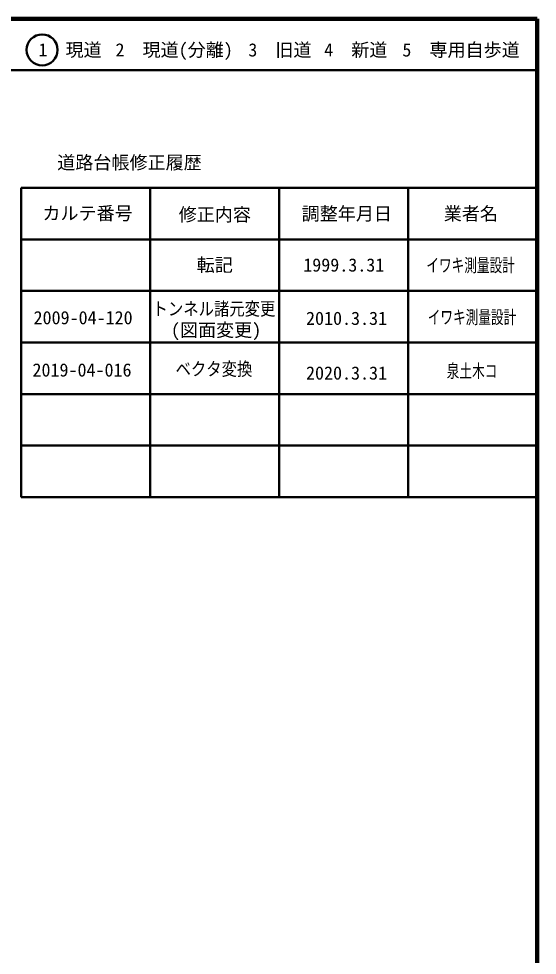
# Model space of a CAD drawing. Units: millimetres on the paper, enlarged 1000 times. Extents: x 40000 to 680000, y 20000 to 380000.
# Drawn here: x 579500 to 680000, y 198357 to 380000 of the extents above; entities that cross this region are included whole.
import ezdxf
from ezdxf.enums import TextEntityAlignment as Align

# ---------------------------------------------------------------- set-up
doc = ezdxf.new("R2010")
doc.units = ezdxf.units.MM
doc.header["$LTSCALE"] = 1000
for name, color, linetype, lineweight in [('M-TTL', 2, 'Continuous', 140), ('M-TTL-FRAM', 2, 'Continuous', 50), ('M-TTL-LINE', 7, 'Continuous', 50)]:
    doc.layers.add(name, color=color, linetype=linetype, lineweight=lineweight)
doc.layers.add('M-TTL-TXT', color=7, linetype='Continuous')
doc.styles.add('ＭＳ ゴシック', font='')
doc.styles.get('ＭＳ ゴシック').set_extended_font_data('MS Gothic')

msp = doc.modelspace()

# ---------------------------------------------------------------- linework, layer by layer
at = {"layer": 'M-TTL'}
for p, q in [((680000, 380000), (40000, 380000)), ((680000, 20000), (680000, 380000))]:
    msp.add_line(p, q, dxfattribs=at)
at = {"layer": 'M-TTL-FRAM'}
for p, q in [((580000, 347197), (580000, 287197)), ((580000, 347197), (680000, 347197)), ((580000, 287197), (680000, 287197))]:
    msp.add_line(p, q, dxfattribs=at)
at = {"layer": 'M-TTL-LINE'}
for p, q in [((40000, 370000), (680000, 370000)), ((605000, 347197), (605000, 287197)), ((630000, 347197), (630000, 287197)), ((655000, 347197), (655000, 287197)), ((580000, 337197), (680000, 337197)), ((580000, 327197), (680000, 327197)), ((580000, 317197), (680000, 317197)), ((580000, 307197), (680000, 307197)), ((580000, 297197), (680000, 297197))]:
    msp.add_line(p, q, dxfattribs=at)
msp.add_circle((584031, 373958), 3000, dxfattribs=at)

# ---------------------------------------------------------------- texts
at = {"layer": 'M-TTL-TXT', "style": 'ＭＳ ゴシック'}
for s, p in [('1\u3000現道', (589448, 373958)), ('2\u3000現道(分離)', (609619, 373958)), ('3\u3000旧道', (630121, 373958)), ('4\u3000新道', (644824, 373958)), ('5\u3000専用自歩道', (665228, 373958)), ('道路台帳修正履歴', (600968, 352113)), ('カルテ番号', (592839, 342277)), ('修正内容', (617509, 342023)), ('調整年月日', (643089, 342197)), ('業者名', (667134, 342197)), ('転記', (617500, 332245)), ('1999.3.31', (642500, 332245)), ('2009-04-120', (591973, 322021)), ('2010.3.31', (643035, 321904)), ('(図面変更)', (617748, 319623)), ('2019-04-016', (591762, 311880)), ('2020.3.31', (643035, 311292))]:
    msp.add_text(s, height=2566, dxfattribs=at).set_placement(p, align=Align.MIDDLE_CENTER)
for s, width, p in [('イワキ測量設計', 0.7, (667077, 332189)), ('トンネル諸元変更', 0.85, (617336, 323749)), ('イワキ測量設計', 0.7, (667356, 322122)), ('ベクタ変換', 0.85, (617336, 312076)), ('泉土木コ', 0.7, (667356, 311684))]:
    msp.add_text(s, height=2566, dxfattribs=dict(at, width=width)).set_placement(p, align=Align.MIDDLE_CENTER)

doc.saveas('drawing.dxf')
